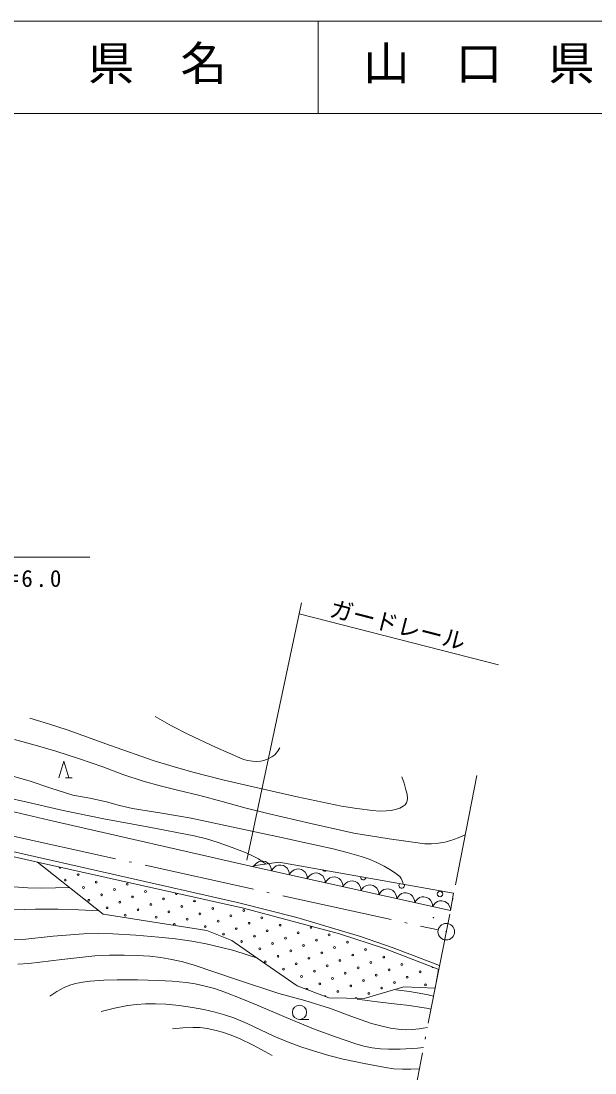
# Model space of a CAD drawing. Units: millimetres, scale not verified. Extents: x 61214 to 701214, y 6682 to 366682.
# Drawn here: x 322108 to 384139, y 253050 to 366682 of the extents above; entities that cross this region are included whole.
import ezdxf
from ezdxf.enums import TextEntityAlignment as Align

# ---------------------------------------------------------------- set-up
doc = ezdxf.new("R2010")
doc.units = ezdxf.units.MM
doc.header["$LTSCALE"] = 1000
doc.linetypes.add('LONG_DASHED_DOTTED', pattern=[15.25, 12, -1.5, 0.25, -1.5])
doc.layers.add('S-SUV', color=7, linetype='Continuous', lineweight=13)
doc.styles.add('ＭＳ ゴシック', font='')
doc.styles.get('ＭＳ ゴシック').set_extended_font_data('MS Gothic')

msp = doc.modelspace()

# ---------------------------------------------------------------- linework, layer by layer
at = {"layer": 'S-SUV'}
for p, q in [((701214, 366682), (61214, 366682)), ((354214, 366682), (354214, 356682)), ((61214, 356682), (701214, 356682)), ((309645, 308786), (329560, 308786)), ((346500, 276051), (352408, 303841)), ((352154, 302645), (373712, 297140)), ((323055, 291369), (325076, 290770)), ((336589, 291563), (338381, 290556)), ((325076, 290770), (327082, 290112)), ((327082, 290112), (331781, 288434)), ((338381, 290556), (340201, 289602)), ((321404, 289079), (323643, 288471)), ((340201, 289602), (343123, 288255)), ((323643, 288471), (325864, 287804)), ((325864, 287804), (328412, 286983)), ((331781, 288434), (336493, 286783)), ((343123, 288255), (346071, 286964)), ((349526, 287426), (349823, 287770)), ((349823, 287770), (350087, 288163)), ((326177, 284934), (326726, 286729)), ((326726, 286729), (327275, 284934)), ((328412, 286983), (330950, 286102)), ((336493, 286783), (338563, 286143)), ((346071, 286964), (346592, 286814)), ((346592, 286814), (347135, 286721)), ((347135, 286721), (347576, 286700)), ((347576, 286700), (348025, 286740)), ((348025, 286740), (348454, 286841)), ((348454, 286841), (348877, 287004)), ((348877, 287004), (349220, 287191)), ((349220, 287191), (349526, 287426)), ((330950, 286102), (333123, 285301)), ((333123, 285301), (335314, 284558)), ((338563, 286143), (340660, 285556)), ((340660, 285556), (343916, 284724)), ((325165, 280352), (305227, 285010)), ((321325, 285075), (323004, 284594)), ((323004, 284594), (325343, 283804)), ((326902, 284934), (327622, 284934)), ((335314, 284558), (337153, 284051)), ((343916, 284724), (347190, 283949)), ((363502, 284357), (363277, 285028)), ((363714, 283644), (363502, 284357)), ((317418, 283439), (322304, 282396)), ((325343, 283804), (327695, 283073)), ((327695, 283073), (329528, 282729)), ((337153, 284051), (339009, 283602)), ((339009, 283602), (341439, 283008)), ((341439, 283008), (343851, 282357)), ((347190, 283949), (351963, 282885)), ((363824, 283172), (363714, 283644)), ((363871, 282716), (363824, 283172)), ((322304, 282396), (326661, 281414)), ((329528, 282729), (331352, 282325)), ((331352, 282325), (332752, 281944)), ((332752, 281944), (334163, 281623)), ((343851, 282357), (346299, 281692)), ((351963, 282885), (356737, 281882)), ((356737, 281882), (358391, 281612)), ((363057, 281672), (363408, 281858)), ((363408, 281858), (363611, 282024)), ((363611, 282024), (363760, 282224)), ((363760, 282224), (363844, 282456)), ((363844, 282456), (363871, 282716)), ((326661, 281414), (331042, 280488)), ((334163, 281623), (337325, 281125)), ((337325, 281125), (340486, 280567)), ((346299, 281692), (348774, 281082)), ((348774, 281082), (353414, 279984)), ((358391, 281612), (360085, 281398)), ((360085, 281398), (360833, 281343)), ((360833, 281343), (361580, 281349)), ((361580, 281349), (362114, 281410)), ((362114, 281410), (362675, 281539)), ((362675, 281539), (363057, 281672)), ((347243, 275313), (325165, 280352)), ((331042, 280488), (335941, 279604)), ((335941, 279604), (340837, 278659)), ((340486, 280567), (345362, 279530)), ((353414, 279984), (358074, 278944)), ((340837, 278659), (342136, 278332)), ((345362, 279530), (350245, 278476)), ((350245, 278476), (353043, 277891)), ((358074, 278944), (361902, 278338)), ((368567, 278162), (369345, 278439)), ((369345, 278439), (370112, 278763)), ((342136, 278332), (343426, 277946)), ((343426, 277946), (344944, 277414)), ((344944, 277414), (346444, 276825)), ((353043, 277891), (355836, 277246)), ((361902, 278338), (365742, 277790)), ((365742, 277790), (366485, 277794)), ((366485, 277794), (367222, 277859)), ((367222, 277859), (367897, 277980)), ((367897, 277980), (368567, 278162)), ((319068, 276904), (323871, 275807)), ((320074, 277226), (345512, 271471)), ((346444, 276825), (347118, 276523)), ((347118, 276523), (347762, 276169)), ((347762, 276169), (348184, 275888)), ((355836, 277246), (357368, 276863)), ((357368, 276863), (358883, 276422)), ((358883, 276422), (359739, 276133)), ((359739, 276133), (360571, 275788)), ((323871, 275807), (331003, 270210)), ((346146, 270869), (323871, 275807)), ((347189, 275422), (349987, 275807)), ((347243, 275313), (347189, 275422)), ((347370, 275518), (347243, 275313)), ((368531, 270594), (347243, 275313)), ((347523, 275682), (347370, 275518)), ((347759, 275853), (347523, 275682)), ((347998, 275922), (347759, 275853)), ((348241, 275944), (347998, 275922)), ((348184, 275888), (348597, 275592)), ((348541, 275878), (348241, 275944)), ((348753, 275755), (348541, 275878)), ((348940, 275592), (348753, 275755)), ((349081, 275337), (348940, 275592)), ((349155, 275122), (349081, 275337)), ((349179, 274884), (349155, 275122)), ((349305, 275089), (349179, 274884)), ((349459, 275253), (349305, 275089)), ((349694, 275424), (349459, 275253)), ((349933, 275493), (349694, 275424)), ((350177, 275515), (349933, 275493)), ((349987, 275807), (368861, 272460)), ((350476, 275449), (350177, 275515)), ((350688, 275326), (350476, 275449)), ((350875, 275163), (350688, 275326)), ((351016, 274908), (350875, 275163)), ((351630, 274995), (351394, 274824)), ((351868, 275064), (351630, 274995)), ((352112, 275086), (351868, 275064)), ((352412, 275020), (352112, 275086)), ((352623, 274897), (352412, 275020)), ((360571, 275788), (361365, 275387)), ((361365, 275387), (362155, 274917)), ((351091, 274693), (351016, 274908)), ((351114, 274455), (351091, 274693)), ((351241, 274660), (351114, 274455)), ((351394, 274824), (351241, 274660)), ((352810, 274734), (352623, 274897)), ((352952, 274479), (352810, 274734)), ((353026, 274265), (352952, 274479)), ((353049, 274026), (353026, 274265)), ((353176, 274231), (353049, 274026)), ((353329, 274395), (353176, 274231)), ((353565, 274566), (353329, 274395)), ((353804, 274635), (353565, 274566)), ((354047, 274657), (353804, 274635)), ((354347, 274591), (354047, 274657)), ((354558, 274468), (354347, 274591)), ((354745, 274305), (354558, 274468)), ((354887, 274050), (354745, 274305)), ((354961, 273836), (354887, 274050)), ((355264, 273966), (355111, 273802)), ((355500, 274137), (355264, 273966)), ((355739, 274206), (355500, 274137)), ((355982, 274229), (355739, 274206)), ((356282, 274162), (355982, 274229)), ((356494, 274039), (356282, 274162)), ((356681, 273876), (356494, 274039)), ((356822, 273621), (356681, 273876)), ((362155, 274917), (362612, 274612)), ((362612, 274612), (363035, 274258)), ((363035, 274258), (363196, 274049)), ((363196, 274049), (363309, 273802)), ((321324, 273139), (322837, 273053)), ((322837, 273053), (324356, 273028)), ((324356, 273028), (325839, 273041)), ((325839, 273041), (327324, 273073)), ((354984, 273597), (354961, 273836)), ((355111, 273802), (354984, 273597)), ((356897, 273407), (356822, 273621)), ((356920, 273168), (356897, 273407)), ((357046, 273373), (356920, 273168)), ((357200, 273537), (357046, 273373)), ((357435, 273708), (357200, 273537)), ((357674, 273777), (357435, 273708)), ((357918, 273800), (357674, 273777)), ((358218, 273733), (357918, 273800)), ((358429, 273610), (358218, 273733)), ((358616, 273447), (358429, 273610)), ((358757, 273192), (358616, 273447)), ((358832, 272978), (358757, 273192)), ((358855, 272739), (358832, 272978)), ((358982, 272944), (358855, 272739)), ((359135, 273108), (358982, 272944)), ((359371, 273280), (359135, 273108)), ((359609, 273348), (359371, 273280)), ((359853, 273371), (359609, 273348)), ((360153, 273304), (359853, 273371)), ((360364, 273181), (360153, 273304)), ((360551, 273018), (360364, 273181)), ((360693, 272763), (360551, 273018)), ((360767, 272549), (360693, 272763)), ((361306, 272851), (361070, 272680)), ((361545, 272919), (361306, 272851)), ((361788, 272942), (361545, 272919)), ((362088, 272875), (361788, 272942)), ((362299, 272752), (362088, 272875)), ((362487, 272589), (362299, 272752)), ((363309, 273802), (363360, 273609)), ((363360, 273609), (363399, 273409)), ((360790, 272310), (360767, 272549)), ((360917, 272515), (360790, 272310)), ((361070, 272680), (360917, 272515)), ((362628, 272334), (362487, 272589)), ((362702, 272120), (362628, 272334)), ((362726, 271881), (362702, 272120)), ((362852, 272087), (362726, 271881)), ((363005, 272251), (362852, 272087)), ((363241, 272422), (363005, 272251)), ((363480, 272491), (363241, 272422)), ((363723, 272513), (363480, 272491)), ((364023, 272446), (363723, 272513)), ((364235, 272323), (364023, 272446)), ((364422, 272160), (364235, 272323)), ((364563, 271905), (364422, 272160)), ((364638, 271691), (364563, 271905)), ((364661, 271452), (364638, 271691)), ((364788, 271658), (364661, 271452)), ((364941, 271822), (364788, 271658)), ((365177, 271993), (364941, 271822)), ((365415, 272062), (365177, 271993)), ((365659, 272084), (365415, 272062)), ((365959, 272017), (365659, 272084)), ((366170, 271894), (365959, 272017)), ((366357, 271731), (366170, 271894)), ((366499, 271476), (366357, 271731)), ((367350, 271633), (367112, 271564)), ((367594, 271655), (367350, 271633)), ((367894, 271588), (367594, 271655)), ((368105, 271465), (367894, 271588)), ((368861, 272460), (368531, 270594)), ((321214, 270685), (323659, 270753)), ((323659, 270753), (326105, 270760)), ((326105, 270760), (328332, 270683)), ((328332, 270683), (330569, 270551)), ((345512, 271471), (351900, 269848)), ((356516, 268070), (346146, 270869)), ((366573, 271262), (366499, 271476)), ((366596, 271023), (366573, 271262)), ((366723, 271229), (366596, 271023)), ((366876, 271393), (366723, 271229)), ((367112, 271564), (366876, 271393)), ((368292, 271302), (368105, 271465)), ((368434, 271047), (368292, 271302)), ((368508, 270833), (368434, 271047)), ((368531, 270594), (368508, 270833)), ((331003, 270210), (342196, 268455)), ((351900, 269848), (358798, 267782)), ((342196, 268455), (344884, 267357)), ((320984, 267421), (322290, 267477)), ((322290, 267477), (325584, 267810)), ((325584, 267810), (328876, 268083)), ((328876, 268083), (330453, 268105)), ((330453, 268105), (332043, 268068)), ((332043, 268068), (334523, 267929)), ((334523, 267929), (337005, 267730)), ((337005, 267730), (338793, 267531)), ((338793, 267531), (340571, 267272)), ((340571, 267272), (342114, 266989)), ((344884, 267357), (347627, 265437)), ((361399, 266479), (356516, 268070)), ((358798, 267782), (362339, 266565)), ((342114, 266989), (343645, 266647)), ((343645, 266647), (345093, 266262)), ((345093, 266262), (346535, 265816)), ((367261, 264212), (361399, 266479)), ((362339, 266565), (367351, 264668)), ((321752, 264811), (322946, 264891)), ((322946, 264891), (326510, 265322)), ((326510, 265322), (330091, 265695)), ((330091, 265695), (331677, 265767)), ((331677, 265767), (333265, 265780)), ((333265, 265780), (334656, 265746)), ((334656, 265746), (336044, 265651)), ((336044, 265651), (337226, 265513)), ((337226, 265513), (338396, 265316)), ((338396, 265316), (339611, 265041)), ((339611, 265041), (340812, 264707)), ((346535, 265816), (346981, 265669)), ((346981, 265669), (347436, 265517)), ((347627, 265437), (351962, 262474)), ((340812, 264707), (345378, 263150)), ((366885, 262200), (367215, 264230)), ((326779, 262273), (327375, 262517)), ((327375, 262517), (327993, 262705)), ((327993, 262705), (328786, 262872)), ((328786, 262872), (329597, 262982)), ((329597, 262982), (331053, 263085)), ((331053, 263085), (332510, 263128)), ((332510, 263128), (334704, 263118)), ((334704, 263118), (336913, 263048)), ((336913, 263048), (338445, 262965)), ((338445, 262965), (339964, 262823)), ((339964, 262823), (340927, 262678)), ((340927, 262678), (341879, 262473)), ((345378, 263150), (349958, 261652)), ((325206, 261357), (325981, 261843)), ((325981, 261843), (326779, 262273)), ((341879, 262473), (343013, 262158)), ((343013, 262158), (344132, 261784)), ((344132, 261784), (345974, 261069)), ((349958, 261652), (352770, 260869)), ((351962, 262474), (355364, 261157)), ((359204, 261103), (363484, 262364)), ((362614, 262045), (364086, 261850)), ((363484, 262364), (366885, 262200)), ((364086, 261850), (365549, 261597)), ((365549, 261597), (366126, 261477)), ((366126, 261477), (366701, 261351)), ((332196, 260035), (333656, 260323)), ((333656, 260323), (334604, 260448)), ((334604, 260448), (335557, 260513)), ((335557, 260513), (336656, 260522)), ((336656, 260522), (337767, 260470)), ((337767, 260470), (339199, 260332)), ((339199, 260332), (340625, 260135)), ((345974, 261069), (347802, 260294)), ((347802, 260294), (350748, 259024)), ((352770, 260869), (355561, 260029)), ((355364, 261157), (359204, 261103)), ((358441, 261014), (360594, 260720)), ((360594, 260720), (362756, 260486)), ((362756, 260486), (364104, 260336)), ((364104, 260336), (365444, 260125)), ((330753, 259688), (332196, 260035)), ((340625, 260135), (341859, 259912)), ((341859, 259912), (343087, 259630)), ((343087, 259630), (344103, 259338)), ((344103, 259338), (345100, 258989)), ((355561, 260029), (357756, 259191)), ((357756, 259191), (359990, 258403)), ((365444, 260125), (365934, 260032)), ((365934, 260032), (366423, 259932)), ((339578, 257930), (340704, 257978)), ((340704, 257978), (341461, 257945)), ((341461, 257945), (342215, 257851)), ((345100, 258989), (346543, 258376)), ((346543, 258376), (347974, 257703)), ((350748, 259024), (353711, 257813)), ((352203, 258835), (353198, 258835)), ((359990, 258403), (361004, 258127)), ((361004, 258127), (362044, 257906)), ((365577, 257879), (366038, 257968)), ((338461, 257823), (339578, 257930)), ((342215, 257851), (343050, 257683)), ((343050, 257683), (343882, 257454)), ((343882, 257454), (344837, 257121)), ((344837, 257121), (345777, 256730)), ((347974, 257703), (349424, 257025)), ((349424, 257025), (350899, 256401)), ((353711, 257813), (355978, 256972)), ((355978, 256972), (358284, 256181)), ((362044, 257906), (362859, 257786)), ((362859, 257786), (363677, 257727)), ((363677, 257727), (364402, 257737)), ((364402, 257737), (365124, 257808)), ((365124, 257808), (365577, 257879)), ((345777, 256730), (347127, 256078)), ((347127, 256078), (348458, 255369)), ((350899, 256401), (352344, 255867)), ((352344, 255867), (353809, 255389)), ((358284, 256181), (359162, 255943)), ((359162, 255943), (360061, 255761)), ((360061, 255761), (360941, 255654)), ((363069, 255619), (364304, 255690)), ((364304, 255690), (364960, 255745)), ((364960, 255745), (365615, 255807)), ((348458, 255369), (348860, 255148)), ((348860, 255148), (349261, 254926)), ((353809, 255389), (355364, 254942)), ((355364, 254942), (356942, 254551)), ((356942, 254551), (359208, 254058)), ((360941, 255654), (361828, 255608)), ((361828, 255608), (363069, 255619)), ((359208, 254058), (361488, 253625)), ((361488, 253625), (362397, 253513)), ((362397, 253513), (363322, 253460)), ((363322, 253460), (364241, 253460)), ((364241, 253460), (365162, 253495))]:
    msp.add_line(p, q, dxfattribs=at)
at = {"layer": 'S-SUV', "linetype": 'LONG_DASHED_DOTTED'}
for p, q in [((290830, 285326), (367185, 268503)), ((371366, 285166), (364156, 248359))]:
    msp.add_line(p, q, dxfattribs=at)
at = {"layer": 'S-SUV'}
for centre, radius in [((326895, 273890), 99.5), ((328277, 274471), 99.5), ((328859, 273088), 99.5), ((330241, 273669), 99.5), ((332205, 272868), 99.5), ((333588, 273449), 99.5), ((335552, 272647), 99.5), ((329440, 271705), 99.5), ((330823, 272287), 99.5), ((332787, 271485), 99.5), ((334169, 272066), 99.5), ((337516, 271846), 99.5), ((340863, 271625), 99.5), ((367391, 272383), 298), ((331404, 270904), 99.5), ((334751, 270683), 99.5), ((336133, 271264), 99.5), ((338098, 270463), 99.5), ((339480, 271044), 99.5), ((342827, 270824), 99.5), ((346174, 270603), 99.5), ((333368, 270102), 99.5), ((336715, 269882), 99.5), ((340062, 269661), 99.5), ((341444, 270242), 99.5), ((343408, 269441), 99.5), ((344791, 270022), 99.5), ((346755, 269220), 99.5), ((348138, 269801), 99.5), ((366675, 269822), 31.3), ((366675, 269822), 25), ((366675, 269822), 18.7), ((366675, 269822), 12.5), ((366675, 269822), 6.3), ((342026, 268860), 99.5), ((345372, 268639), 99.5), ((348719, 268419), 99.5), ((350102, 269000), 99.5), ((352066, 268198), 99.5), ((353449, 268779), 99.5), ((368064, 268310), 896), ((368064, 268310), 27), ((343990, 268058), 99.5), ((345954, 267256), 99.5), ((347336, 267837), 99.5), ((349300, 267036), 99.5), ((350683, 267617), 99.5), ((354030, 267397), 99.5), ((355413, 267978), 99.5), ((357377, 267176), 99.5), ((347918, 266455), 99.5), ((351264, 266234), 99.5), ((352647, 266815), 99.5), ((354611, 266014), 99.5), ((355994, 266595), 99.5), ((359341, 266374), 99.5), ((348499, 265072), 99.5), ((349882, 265653), 99.5), ((351846, 264851), 99.5), ((353228, 265433), 99.5), ((356575, 265212), 99.5), ((357958, 265793), 99.5), ((359922, 264992), 99.5), ((361305, 265573), 99.5), ((363269, 264771), 99.5), ((350463, 264270), 99.5), ((353810, 264050), 99.5), ((355192, 264631), 99.5), ((357157, 263829), 99.5), ((358539, 264410), 99.5), ((360503, 263609), 99.5), ((361886, 264190), 99.5), ((365233, 263970), 99.5), ((352427, 263469), 99.5), ((354391, 262667), 99.5), ((355774, 263248), 99.5), ((357738, 262446), 99.5), ((359121, 263028), 99.5), ((362467, 262807), 99.5), ((363850, 263388), 99.5), ((365814, 262587), 99.5), ((356355, 261865), 99.5), ((359702, 261645), 99.5), ((361085, 262226), 99.5), ((352203, 259600), 765)]:
    msp.add_circle(centre, radius, dxfattribs=at)
for centre, radius, start, end in [((326313, 275273), 99.5, 171.80234, 343.19984), ((354965, 275138), 298, 214.82358, 305.06549), ((359107, 274220), 298, 175.68359, 344.20547), ((363249, 273301), 298, 139.5723, 20.31679), ((338899, 272427), 99.5, 139.25348, 15.7487), ((338679, 269080), 99.5, 303.99181, 218.17824), ((366616, 264551), 99.5, 215.68359, 282.02437), ((353008, 262086), 99.5, 329.95007, 167.72739), ((354972, 261284), 99.5, 352.32839, 145.34906), ((358319, 261064), 99.5, 30.3999, 147.96341)]:
    msp.add_arc(centre, radius, start, end, dxfattribs=at)

# ---------------------------------------------------------------- texts
at = {"layer": 'S-SUV', "style": 'ＭＳ ゴシック'}
for s, p in [('県\u3000名', (329339, 359182)), ('山\u3000口\u3000県', (359089, 359182))]:
    msp.add_text(s, height=3666, dxfattribs=at).set_placement(p, align=Align.BOTTOM_LEFT)
msp.add_text('ガードレール', height=1833, rotation=345.7, dxfattribs=at).set_placement((355198, 301879), align=Align.BOTTOM_LEFT)
at = {"layer": 'S-SUV', "insert": (310372, 305498), "char_height": 1833, "attachment_point": 7, "style": 'ＭＳ ゴシック'}
msp.add_mtext('\\T1.24;Φ300\\~L=6.0', dxfattribs=at)

doc.saveas('drawing.dxf')
